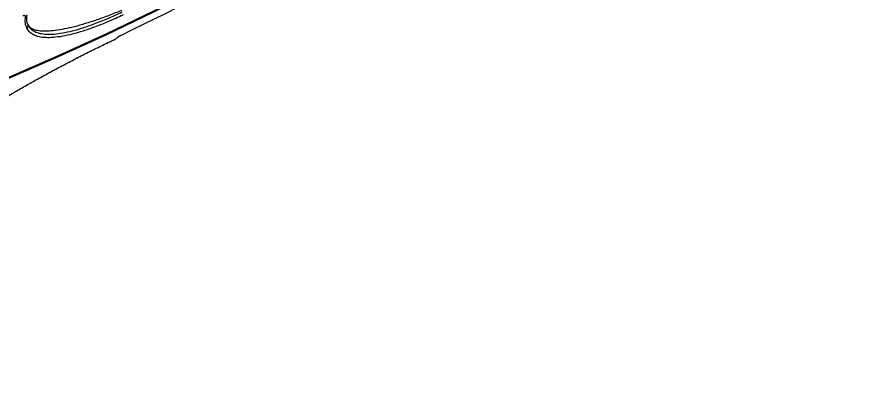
# Model space of a CAD drawing. Header units: millimetres. Extents: x -7151 to 6134, y -5040 to 5562.
# Drawn here: x -1650.6 to -1329.2, y -1539.4 to -1392.3 of the extents above; entities that cross this region are included whole.
import ezdxf

# ---------------------------------------------------------------- set-up
doc = ezdxf.new("R2010")
doc.units = ezdxf.units.MM
for name, color, linetype in [('DIKOM_ОБЪЕКТ', 7, 'Continuous'), ('DIKOM_РАЗМЕР_ЗОНА', 7, 'Continuous'), ('DIKOM_РАЗМЕР_ОБЪЕКТА', 7, 'Continuous')]:
    doc.layers.add(name, color=color, linetype=linetype)
doc.styles.add('style1', font='arial.ttf', dxfattribs={"width": 0.8})
doc.dimstyles.new('1-50', dxfattribs={"dimtxt": 300, "dimasz": 200, "dimexe": 100, "dimexo": 0, "dimgap": 100, "dimtad": 1, "dimtxsty": 'style1', "dimcen": 200, "dimclrd": 7, "dimclre": 7, "dimclrt": 7, "dimadec": 1, "dimazin": 2, "dimtfac": 1, "dimtmove": 0, "dimatfit": 2, "dimfxl": 0, "dimlwd": 25, "dimlwe": 18, "dimarcsym": 0})

# ---------------------------------------------------------------- blocks, each defined once
blk = doc.blocks.new('*D0')
at = {"layer": 'Defpoints', "color": 0, "transparency": 16777216}
for p in [(4133.55, 168.74), (-4567.47, -1241.13), (4133.55, -4153.12)]:
    blk.add_point(p, dxfattribs=at)
at = {"layer": 'DIKOM_РАЗМЕР_ОБЪЕКТА', "color": 7, "lineweight": 18, "transparency": 16777216}
for p, q in [((4133.55, 168.74), (4133.55, -4253.12)), ((-4567.47, -1241.13), (-4567.47, -4253.12))]:
    blk.add_line(p, q, dxfattribs=at)
at = {"layer": 'DIKOM_РАЗМЕР_ОБЪЕКТА', "color": 7, "lineweight": 25, "transparency": 16777216}
blk.add_line((-4367.47, -4153.12), (3933.55, -4153.12), dxfattribs=at)
at = {"layer": 'DIKOM_РАЗМЕР_ОБЪЕКТА', "color": 7, "transparency": 16777216}
for points in [[(-4367.47, -4119.79), (-4367.47, -4186.45), (-4567.47, -4153.12)], [(3933.55, -4119.79), (3933.55, -4186.45), (4133.55, -4153.12)]]:
    blk.add_solid(points, dxfattribs=at)
at = {"layer": 'DIKOM_РАЗМЕР_ОБЪЕКТА', "color": 7, "transparency": 16777216, "insert": (150.61, -3899.95), "char_height": 300, "attachment_point": 5, "style": 'style1'}
blk.add_mtext('8700', dxfattribs=at)
blk = doc.blocks.new('*D3')
at = {"layer": 'Defpoints', "color": 0, "transparency": 16777216}
for p in [(6133.55, 253.24), (-5802.46, -2467.19), (6133.55, -4939.78)]:
    blk.add_point(p, dxfattribs=at)
at = {"layer": 'DIKOM_РАЗМЕР_ЗОНА', "color": 7, "lineweight": 18, "transparency": 16777216}
for p, q in [((6133.55, 253.24), (6133.55, -5039.78)), ((-5802.46, -2467.19), (-5802.46, -5039.78))]:
    blk.add_line(p, q, dxfattribs=at)
at = {"layer": 'DIKOM_РАЗМЕР_ЗОНА', "color": 7, "lineweight": 25, "transparency": 16777216}
blk.add_line((-5602.46, -4939.78), (5933.55, -4939.78), dxfattribs=at)
at = {"layer": 'DIKOM_РАЗМЕР_ЗОНА', "color": 7, "transparency": 16777216}
for points in [[(-5602.46, -4906.44), (-5602.46, -4973.11), (-5802.46, -4939.78)], [(5933.55, -4906.44), (5933.55, -4973.11), (6133.55, -4939.78)]]:
    blk.add_solid(points, dxfattribs=at)
at = {"layer": 'DIKOM_РАЗМЕР_ЗОНА', "color": 7, "transparency": 16777216, "insert": (186.61, -4686.61), "char_height": 300, "attachment_point": 5, "style": 'style1'}
blk.add_mtext('11950', dxfattribs=at)

msp = doc.modelspace()

# ---------------------------------------------------------------- linework, layer by layer
at = {"layer": 'DIKOM_ОБЪЕКТ', "color": 7, "linetype": 'Continuous', "lineweight": 15}
for p, q in [((-1646.392, -1395.146), (-1646.333, -1395.359)), ((-1613.735, -1401.232), (-1613.693, -1401.196)), ((-1616.48, -1402.537), (-1613.735, -1401.232)), ((-1616.48, -1402.537), (-1616.438, -1402.501))]:
    msp.add_line(p, q, dxfattribs=at)
at = {"layer": 'DIKOM_ОБЪЕКТ', "color": 7, "linetype": 'Continuous', "lineweight": 15, "flags": 128}
for points in [[(-1324.153, -1198.308), (-1338.419, -1211.827), (-1352.943, -1225.09), (-1367.722, -1238.091), (-1382.749, -1250.827), (-1398.021, -1263.294), (-1413.534, -1275.488), (-1429.282, -1287.406), (-1445.261, -1299.043), (-1461.465, -1310.396), (-1477.891, -1321.463), (-1494.533, -1332.239), (-1511.385, -1342.721), (-1528.444, -1352.906), (-1545.703, -1362.791), (-1563.158, -1372.373), (-1580.802, -1381.649), (-1598.632, -1390.617), (-1616.642, -1399.273), (-1634.825, -1407.615), (-1653.176, -1415.64), (-1671.691, -1423.347)], [(-1671.313, -1422.706), (-1652.799, -1415), (-1634.447, -1406.975), (-1616.264, -1398.632), (-1598.254, -1389.976), (-1580.425, -1381.009), (-1562.78, -1371.733), (-1545.325, -1362.151), (-1528.066, -1352.265), (-1511.007, -1342.08), (-1494.155, -1331.598), (-1477.513, -1320.822), (-1461.087, -1309.756), (-1444.883, -1298.402), (-1428.904, -1286.765), (-1413.156, -1274.848), (-1397.644, -1262.654), (-1382.371, -1250.187), (-1367.344, -1237.451), (-1352.566, -1224.45), (-1338.041, -1211.187), (-1323.775, -1197.667)], [(-1610.635, -1399.26), (-1606.402, -1397.217), (-1602.18, -1395.156), (-1597.968, -1393.078), (-1593.766, -1390.983), (-1589.573, -1388.871), (-1585.391, -1386.742), (-1581.219, -1384.595), (-1577.058, -1382.432)], [(-1616.438, -1402.501), (-1616.095, -1402.339), (-1615.752, -1402.176), (-1615.408, -1402.013), (-1615.065, -1401.85), (-1614.722, -1401.687), (-1614.379, -1401.523), (-1614.036, -1401.36), (-1613.693, -1401.196)], [(-1611.92, -1400.063), (-1612.01, -1400.142), (-1612.163, -1400.231)], [(-1610.684, -1399.3), (-1610.682, -1399.3), (-1610.635, -1399.26)]]:
    msp.add_lwpolyline(points, dxfattribs=at)
at = {"layer": 'DIKOM_ОБЪЕКТ', "color": 7, "linetype": 'Continuous', "lineweight": 15}
msp.add_arc((-1647.215, -1395.761), 0.97, 297.41633, 24.51446, dxfattribs=at)
for points, knots in [([(-1610.594, -1389.873), (-1612.196, -1390.527), (-1615.401, -1391.836), (-1620.034, -1393.518), (-1624.47, -1394.963), (-1628.64, -1396.133), (-1632.496, -1397.018), (-1635.97, -1397.591), (-1639.027, -1397.853), (-1641.625, -1397.797), (-1643.71, -1397.41), (-1645.266, -1396.704), (-1646.027, -1395.954), (-1646.284, -1395.454), (-1646.333, -1395.359)], [0, 0, 0, 0, 0.0874399, 0.1748851, 0.2633117, 0.3520211, 0.4404432, 0.5297481, 0.6193399, 0.7086446, 0.798549, 0.8887534, 0.978662, 1, 1, 1, 1]), ([(-1646.333, -1395.359), (-1646.022, -1395.872), (-1645.399, -1396.9), (-1643.83, -1397.972), (-1641.818, -1398.691), (-1639.317, -1399.004), (-1636.386, -1398.938), (-1633.055, -1398.498), (-1629.351, -1397.685), (-1625.333, -1396.532), (-1620.812, -1394.97), (-1615.803, -1392.985), (-1612.141, -1391.297), (-1610.31, -1390.453)], [0, 0, 0, 0, 0.0883719, 0.1770232, 0.2653899, 0.3537649, 0.4424237, 0.5308004, 0.6189441, 0.7073708, 0.7955183, 0.8977596, 1, 1, 1, 1]), ([(-1647.271, -1392.319), (-1647.274, -1392.22), (-1647.281, -1392.023), (-1647.506, -1391.874), (-1647.835, -1391.838), (-1648.116, -1391.911), (-1648.251, -1391.946)], [0, 0, 0, 0, 0.2974851, 0.5891329, 0.8029193, 1, 1, 1, 1]), ([(-1646.769, -1396.622), (-1646.997, -1396.005), (-1647.458, -1394.762), (-1647.334, -1393.137), (-1647.271, -1392.319)], [0, 0, 0, 0, 0.4964913, 1, 1, 1, 1]), ([(-1646.354, -1395.158), (-1646.388, -1395.096), (-1646.606, -1394.696), (-1646.765, -1393.763), (-1646.845, -1392.624), (-1646.728, -1391.83), (-1646.691, -1391.58)], [0, 0, 0, 0, 0.0716364, 0.4593314, 0.8299038, 1, 1, 1, 1]), ([(-1610.013, -1391.615), (-1611.884, -1392.474), (-1615.625, -1394.194), (-1620.74, -1396.215), (-1625.355, -1397.806), (-1629.457, -1398.98), (-1633.238, -1399.808), (-1636.637, -1400.257), (-1639.626, -1400.325), (-1642.176, -1400.007), (-1644.225, -1399.277), (-1645.822, -1398.188), (-1646.453, -1397.143), (-1646.769, -1396.622)], [0, 0, 0, 0, 0.1021867, 0.2043711, 0.2924899, 0.3808952, 0.4690155, 0.5574045, 0.6460768, 0.7344659, 0.822883, 0.9115799, 1, 1, 1, 1]), ([(-1613.733, -1401.229), (-1613.704, -1401.216), (-1613.475, -1401.11), (-1613.014, -1400.861), (-1612.426, -1400.483), (-1612.088, -1400.251), (-1611.945, -1400.081), (-1611.927, -1400.06)], [0, 0, 0, 0, 0.0428094, 0.3376073, 0.6319789, 0.9534701, 1, 1, 1, 1]), ([(-1613.693, -1401.196), (-1613.545, -1401.122), (-1613.248, -1400.975), (-1612.808, -1400.716), (-1612.436, -1400.467), (-1612.242, -1400.31), (-1612.172, -1400.24), (-1612.163, -1400.231)], [0, 0, 0, 0, 0.240456, 0.481043, 0.7219161, 0.9629218, 1, 1, 1, 1]), ([(-1612.163, -1400.231), (-1612.153, -1400.221), (-1612.082, -1400.152), (-1611.89, -1399.994), (-1611.518, -1399.744), (-1611.079, -1399.483), (-1610.783, -1399.335), (-1610.635, -1399.26)], [0, 0, 0, 0, 0.0373598, 0.2782214, 0.5190917, 0.7595465, 1, 1, 1, 1]), ([(-1611.921, -1400.064), (-1611.921, -1400.064), (-1611.921, -1400.064), (-1611.876, -1400.023), (-1611.767, -1399.937), (-1611.558, -1399.79), (-1611.248, -1399.598), (-1610.929, -1399.419), (-1610.745, -1399.333), (-1610.682, -1399.303)], [0, 0, 0, 0, 0.0327306, 0.1267927, 0.2550789, 0.4318491, 0.6418879, 0.8774115, 1, 1, 1, 1]), ([(-1666.563, -1430.166), (-1665.431, -1429.461), (-1663.166, -1428.051), (-1659.248, -1425.669), (-1655.115, -1423.204), (-1650.841, -1420.703), (-1646.296, -1418.096), (-1641.519, -1415.42), (-1636.579, -1412.72), (-1631.536, -1410.035), (-1626.454, -1407.413), (-1621.385, -1404.872), (-1618.085, -1403.291), (-1616.438, -1402.501)], [0, 0, 0, 0, 0.1009686, 0.2019348, 0.2903344, 0.3790239, 0.4674249, 0.5561128, 0.6450894, 0.7337814, 0.8224237, 0.9113518, 1, 1, 1, 1])]:
    msp.add_open_spline(points, degree=3, knots=knots, dxfattribs=at)

# ---------------------------------------------------------------- dimensions: what is measured, and where the dimension line sits
at = {"layer": 'DIKOM_РАЗМЕР_ЗОНА'}
dim = msp.add_linear_dim(base=(6133.546, -4939.778), p1=(-5802.455, -2467.185), p2=(6133.546, 253.243), text='11950', dimstyle='1-50', dxfattribs=at)
dim.commit()
dim.dimension.update_dxf_attribs({"geometry": '*D3', "text_midpoint": (186.606, -4939.778), "dimtype": 160})
at = {"layer": 'DIKOM_РАЗМЕР_ОБЪЕКТА'}
dim = msp.add_linear_dim(base=(4133.546, -4153.121), p1=(-4567.472, -1241.128), p2=(4133.546, 168.743), text='8700', dimstyle='1-50', dxfattribs=at)
dim.commit()
dim.dimension.update_dxf_attribs({"geometry": '*D0', "text_midpoint": (150.606, -4153.121), "dimtype": 160})

doc.saveas('drawing.dxf')
